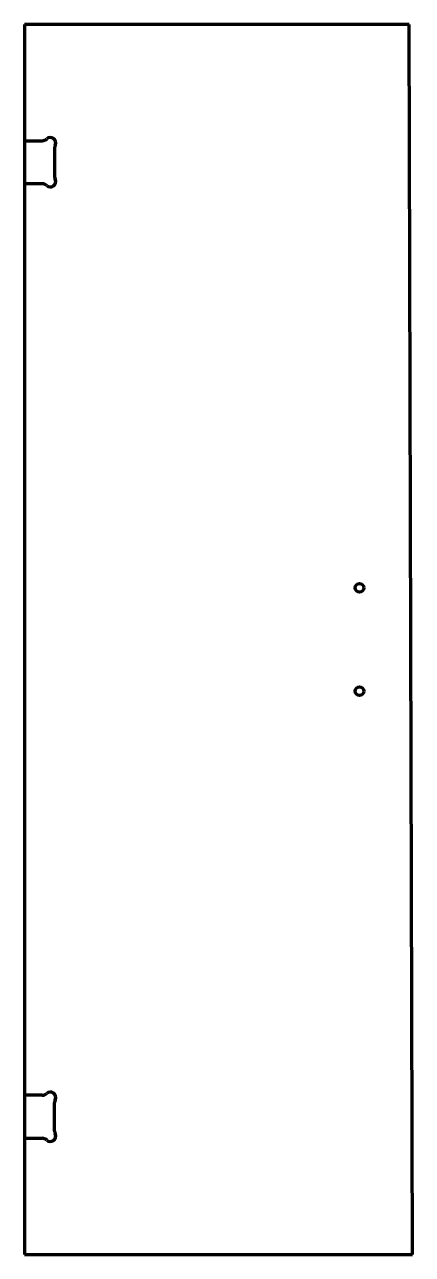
# Model space of a CAD drawing. Header units: inches. Extents: x 0 to 22.6, y 0 to 71.5.
import ezdxf

# ---------------------------------------------------------------- set-up
doc = ezdxf.new("R2010")
doc.units = ezdxf.units.IN
doc.header["$MEASUREMENT"] = 0
doc.layers.add('1', color=7, linetype='Continuous')

msp = doc.modelspace()

# ---------------------------------------------------------------- linework, layer by layer
at = {"color": 7, "lineweight": 90}
for p, q in [((0, 71.5), (0, 0)), ((22.375, 71.5), (0, 71.5)), ((22.562, 0), (22.375, 71.5)), ((0, 0), (22.562, 0))]:
    msp.add_line(p, q, dxfattribs=at)
at = {"layer": '1', "color": 7, "lineweight": 90}
for p, q in [((0, 64.75), (1.028, 64.75)), ((1.75, 64.339), (1.75, 62.661)), ((1.028, 62.25), (0, 62.25)), ((1.028, 9.25), (0, 9.25)), ((1.75, 7.161), (1.75, 8.839)), ((0, 6.75), (1.028, 6.75))]:
    msp.add_line(p, q, dxfattribs=at)
at = {"layer": '1', "color": 1, "lineweight": 90}
for centre in [(19.477, 38.75), (19.477, 32.75)]:
    msp.add_circle(centre, 0.25, dxfattribs=at)
at = {"layer": '1', "color": 7, "lineweight": 90}
for centre, radius, start, end in [((1.028, 65.125), 0.375, 270, 313.34176), ((1.5, 64.625), 0.312, 335.38002, 493.34176), ((2.125, 64.339), 0.375, 155.38002, 180), ((1.028, 61.875), 0.375, 46.65824, 90), ((1.5, 62.375), 0.312, 226.65824, 384.61998), ((2.125, 62.661), 0.375, 180, 204.61998), ((1.028, 9.625), 0.375, 270, 313.34176), ((1.5, 9.125), 0.312, 335.38002, 493.34176), ((2.125, 8.839), 0.375, 155.38002, 180), ((2.125, 7.161), 0.375, 180, 204.61998), ((1.028, 6.375), 0.375, 46.65824, 90), ((1.5, 6.875), 0.312, 226.65824, 384.61998)]:
    msp.add_arc(centre, radius, start, end, dxfattribs=at)

doc.saveas('drawing.dxf')
